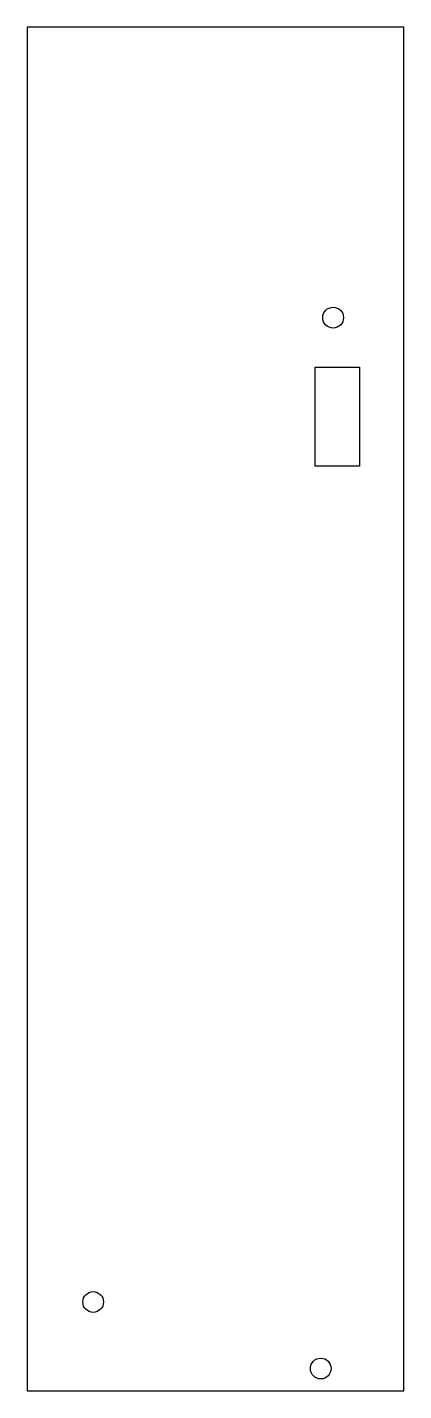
# Model space of a CAD drawing. Header units: millimetres. Extents: x -25 to 32, y 0 to 207.
import ezdxf

# ---------------------------------------------------------------- set-up
doc = ezdxf.new("R2010")
doc.units = ezdxf.units.MM

msp = doc.modelspace()

# ---------------------------------------------------------------- linework, layer by layer
for points in [[(31.92, 206.52), (-25.2, 206.52), (-25.2, 0), (31.92, 0)], [(25.2, 155.04), (25.2, 140.04), (18.48, 140.04), (18.48, 155.04)]]:
    msp.add_lwpolyline(points, close=True)
for centre, radius in [((21.2, 162.54), 1.58), ((-15.2, 13.44), 1.57), ((19.32, 3.36), 1.57)]:
    msp.add_circle(centre, radius)

doc.saveas('drawing.dxf')
